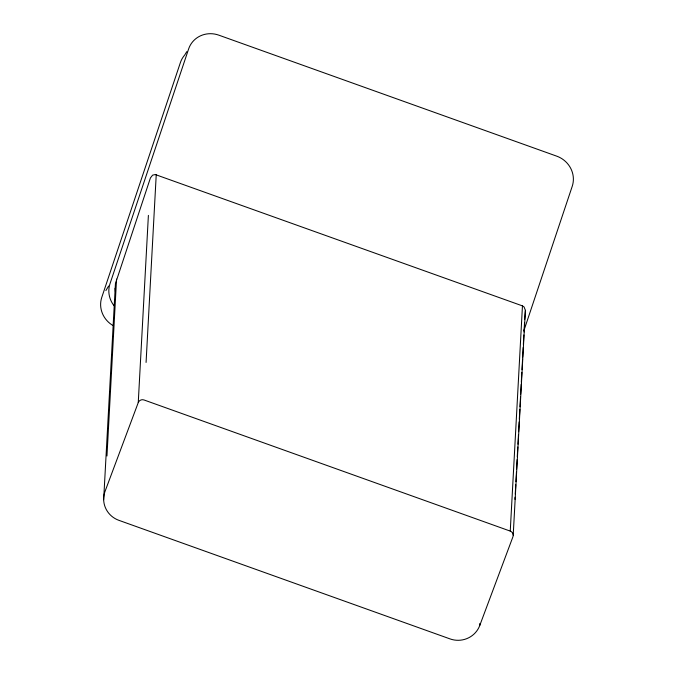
<?xml version="1.0" encoding="UTF-8"?>
<svg xmlns="http://www.w3.org/2000/svg" width="674" height="674" viewBox="0 0 674 674"><rect width="100%" height="100%" fill="white"/><g stroke="black" fill="none" stroke-linecap="round" stroke-linejoin="round"><path stroke-width="1.01" d="M103.661 499.704L115.439 283.602L150.42 177.944L152.602 175.156L155.298 174.541L522.451 305.886L524.052 306.923L525.391 310.326L513.217 535.122M106.964 455.978L116.551 279.095M522.451 305.886L510.252 531.104A4.507 4.398 3.1 0 1 512.948 536.757L479.745 625.523A23.143 22.571 3.1 0 1 450.072 638.918L118.877 520.328A23.143 22.571 3.1 0 1 105.051 491.354L138.254 402.589L148.39 215.385M146.073 362.435L156.233 174.76M479.745 625.523L479.854 623.416M514.97 499.316L515.088 497.218M515.256 494.109L515.762 484.673M515.93 481.632L516.444 472.12M516.604 469.155L517.126 459.567M517.278 456.669L517.801 447.022M517.961 444.191L518.483 434.469M518.635 431.714L519.165 421.924M519.309 419.228L519.839 409.371M519.983 406.751L520.522 396.817M520.657 394.273L521.204 384.273M521.314 382.183L521.845 372.427M521.996 369.63L522.561 359.175M522.67 357.077L523.192 347.472M523.353 344.532L523.866 334.986M524.035 331.979L524.549 322.509M524.717 319.434L525.391 310.326M523.917 330.605L572.226 186.327A24.331 23.127 31.1 0 0 556.724 156.157L218.839 35.166A24.331 23.127 31.1 0 0 188.619 48.966L109.98 283.788A24.331 23.127 31.1 0 0 114.142 305.853M186.774 51.637L184.718 55.032A24.331 23.127 31.1 0 0 180.405 62.547L101.774 297.369A24.331 23.127 31.1 0 0 113.569 325.862M105.877 290.578L108.615 286.046M510.252 531.104L144.034 399.977A4.507 4.398 3.1 0 0 138.254 402.589M115.094 288.253L115.448 291.994"/></g></svg>
